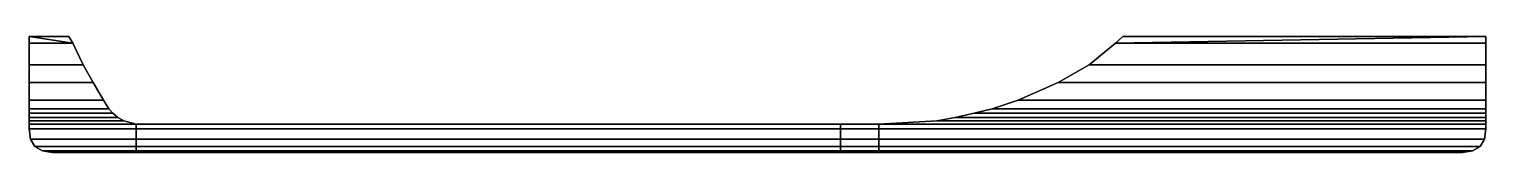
# Model space of a CAD drawing. Extents: x -183 to 183, y -29 to 0.
import ezdxf

# ---------------------------------------------------------------- set-up
doc = ezdxf.new("R2010")
doc.units = 0
doc.layers.add('METAL', color=140, linetype='CONTINUOUS')

msp = doc.modelspace()

# ---------------------------------------------------------------- meshes
at = {"layer": 'METAL'}
mesh = msp.add_polyface(dxfattribs=at)
corners = [(182.57, -1.68, 4.51), (182.57, -1.68, 4.51), (182.57, 0, 4.51), (182.57, 0, 4.51), (182.57, 0, 4.51), (182.57, -7.11, 4.35), (182.57, -7.11, 4.35), (182.57, -11.53, 4.15), (182.57, -11.53, 4.15), (182.57, -15.95, 3.8), (182.57, -15.95, 3.8), (182.57, -18.16, 3.57), (182.57, -18.16, 3.57), (182.57, -19.27, 3.47), (182.57, -19.27, 3.47), (182.57, -20.37, 3.37), (182.57, -20.37, 3.37), (182.57, -21.22, 3.25), (182.57, -21.22, 3.25), (182.57, -22.06, 3.17), (182.57, -22.06, 3.17), (182.57, -23.23, 3.02), (182.57, -23.23, 3.02), (182.57, -23.23, 3.02), (182.57, -23.23, -3), (182.57, -23.23, -3), (182.57, -23.23, -3), (182.57, -22.06, -3.16), (182.57, -22.06, -3.16), (182.57, -21.22, -3.24), (182.57, -21.22, -3.24), (182.57, -20.37, -3.36), (182.57, -20.37, -3.36), (182.57, -19.27, -3.46), (182.57, -19.27, -3.46), (182.57, -18.16, -3.56), (182.57, -18.16, -3.56), (182.57, -15.95, -3.78), (182.57, -15.95, -3.78), (182.57, -11.53, -4.14), (182.57, -11.53, -4.14), (182.57, -7.11, -4.34), (182.57, -7.11, -4.34), (182.57, 0, -4.5), (182.57, 0, -4.5), (182.57, 0, -4.5), (182.57, -1.68, -4.5), (182.57, -1.68, -4.5), (182.2, -25.81, 2.68), (182.2, -25.81, 2.68), (182.2, -25.81, 2.68), (182.2, -25.81, -2.66), (182.2, -25.81, -2.66), (182.2, -25.81, -2.66), (181.1, -27.65, 2.4), (181.1, -27.65, 2.4), (181.1, -27.65, 2.4), (181.1, -27.65, -2.38), (181.1, -27.65, -2.38), (181.1, -27.65, -2.38), (179.25, -28.76, 2.24), (179.25, -28.76, 2.24), (179.25, -28.76, 2.24), (179.25, -28.76, -2.22), (179.25, -28.76, -2.22), (179.25, -28.76, -2.22), (176.68, -29.12, 2.24), (176.68, -29.12, 2.24), (176.68, -29.12, 2.24), (176.68, -29.12, -2.22), (176.68, -29.12, -2.22), (176.68, -29.12, -2.22), (91.45, 0, 4.51), (91.45, 0, 4.51), (91.45, 0, 4.51), (91.45, 0, -4.5), (91.45, 0, -4.5), (91.45, 0, -4.5), (89.62, -1.68, 4.51), (89.62, -1.68, 4.51), (89.62, -1.68, 4.51), (89.62, -1.68, -4.5), (89.62, -1.68, -4.5), (89.62, -1.68, -4.5), (82.99, -7.11, 4.35), (82.99, -7.11, 4.35), (82.99, -7.11, 4.35), (82.99, -7.11, -4.34), (82.99, -7.11, -4.34), (82.99, -7.11, -4.34), (75.27, -11.53, 4.15), (75.27, -11.53, 4.15), (75.27, -11.53, 4.15), (75.27, -11.53, -4.14), (75.27, -11.53, -4.14), (75.27, -11.53, -4.14), (65.21, -15.95, 3.8), (65.21, -15.95, 3.8), (65.21, -15.95, 3.8), (65.21, -15.95, -3.78), (65.21, -15.95, -3.78), (65.21, -15.95, -3.78), (58.64, -18.16, 3.57), (58.64, -18.16, 3.57), (58.64, -18.16, 3.57), (58.64, -18.16, -3.56), (58.64, -18.16, -3.56), (58.64, -18.16, -3.56), (54.18, -19.27, 3.47), (54.18, -19.27, 3.47), (54.18, -19.27, 3.47), (54.18, -19.27, -3.46), (54.18, -19.27, -3.46), (54.18, -19.27, -3.46), (49.39, -20.37, 3.37), (49.39, -20.37, 3.37), (49.39, -20.37, 3.37), (49.39, -20.37, -3.36), (49.39, -20.37, -3.36), (49.39, -20.37, -3.36), (44.83, -21.22, 3.25), (44.83, -21.22, 3.25), (44.83, -21.22, 3.25), (44.83, -21.22, -3.24), (44.83, -21.22, -3.24), (44.83, -21.22, -3.24), (30.2, -22.06, 3.17), (30.2, -22.06, 3.17), (30.2, -22.06, 3.17), (30.2, -23.23, 3.01), (30.2, -25.81, 2.67), (30.2, -27.65, 2.43), (30.2, -28.76, 2.28), (30.2, -29.12, 2.24), (30.2, -29.12, 2.24), (30.2, -29.12, -2.22), (30.2, -29.12, -2.22), (30.2, -28.76, -2.27), (30.2, -27.65, -2.42), (30.2, -25.81, -2.66), (30.2, -23.23, -3), (30.2, -22.06, -3.16), (30.2, -22.06, -3.16), (30.2, -22.06, -3.16), (20.6, -22.06, 3.17), (20.6, -22.06, 3.17), (20.6, -23.23, 3.01), (20.6, -25.81, 2.67), (20.6, -27.65, 2.43), (20.6, -28.76, 2.28), (20.6, -29.12, 2.24), (20.6, -29.12, 2.24), (20.6, -29.12, -2.22), (20.6, -29.12, -2.22), (20.6, -28.76, -2.27), (20.6, -27.65, -2.42), (20.6, -25.81, -2.66), (20.6, -23.23, -3), (20.6, -22.06, -3.16), (20.6, -22.06, -3.16), (-156.16, -22.06, 3.17), (-156.16, -22.06, 3.17), (-156.16, -22.06, 3.17), (-156.16, -23.23, 3.01), (-156.16, -25.81, 2.67), (-156.16, -27.65, 2.43), (-156.16, -28.76, 2.28), (-156.16, -29.12, 2.24), (-156.16, -29.12, 2.24), (-156.16, -29.12, -2.22), (-156.16, -29.12, -2.22), (-156.16, -28.76, -2.27), (-156.16, -27.65, -2.42), (-156.16, -25.81, -2.66), (-156.16, -23.23, -3), (-156.16, -22.06, -3.16), (-156.16, -22.06, -3.16), (-156.16, -22.06, -3.16), (-159.21, -21.22, 3.25), (-159.21, -21.22, 3.25), (-159.21, -21.22, 3.25), (-159.21, -21.22, -3.24), (-159.21, -21.22, -3.24), (-159.21, -21.22, -3.24), (-160.7, -20.37, 3.37), (-160.7, -20.37, 3.37), (-160.7, -20.37, 3.37), (-160.7, -20.37, -3.36), (-160.7, -20.37, -3.36), (-160.7, -20.37, -3.36), (-162.01, -19.27, 3.47), (-162.01, -19.27, 3.47), (-162.01, -19.27, 3.47), (-162.01, -19.27, -3.46), (-162.01, -19.27, -3.46), (-162.01, -19.27, -3.46), (-163, -18.16, 3.57), (-163, -18.16, 3.57), (-163, -18.16, 3.57), (-163, -18.16, -3.56), (-163, -18.16, -3.56), (-163, -18.16, -3.56), (-164.3, -15.95, 3.8), (-164.3, -15.95, 3.8), (-164.3, -15.95, 3.8), (-164.3, -15.95, -3.78), (-164.3, -15.95, -3.78), (-164.3, -15.95, -3.78), (-166.92, -11.53, 4.15), (-166.92, -11.53, 4.15), (-166.92, -11.53, 4.15), (-166.92, -11.53, -4.14), (-166.92, -11.53, -4.14), (-166.92, -11.53, -4.14), (-169.45, -7.11, 4.35), (-169.45, -7.11, 4.35), (-169.45, -7.11, 4.35), (-169.45, -7.11, -4.34), (-169.45, -7.11, -4.34), (-169.45, -7.11, -4.34), (-172.07, -1.68, 4.51), (-172.07, -1.68, 4.51), (-172.07, -1.68, 4.51), (-172.07, -1.68, -4.5), (-172.07, -1.68, -4.5), (-172.07, -1.68, -4.5), (-173.03, 0, 4.51), (-173.03, 0, 4.51), (-173.03, 0, 4.51), (-173.03, 0, -4.5), (-173.03, 0, -4.5), (-173.03, 0, -4.5), (-177.11, -29.12, 2.24), (-177.11, -29.12, 2.24), (-177.11, -29.12, 2.24), (-177.11, -29.12, -2.22), (-177.11, -29.12, -2.22), (-177.11, -29.12, -2.22), (-179.68, -28.76, 2.24), (-179.68, -28.76, 2.24), (-179.68, -28.76, 2.24), (-179.68, -28.76, -2.22), (-179.68, -28.76, -2.22), (-179.68, -28.76, -2.22), (-181.53, -27.65, 2.4), (-181.53, -27.65, 2.4), (-181.53, -27.65, 2.4), (-181.53, -27.65, -2.38), (-181.53, -27.65, -2.38), (-181.53, -27.65, -2.38), (-182.63, -25.81, 2.68), (-182.63, -25.81, 2.68), (-182.63, -25.81, 2.68), (-182.63, -25.81, -2.66), (-182.63, -25.81, -2.66), (-182.63, -25.81, -2.66), (-183, -1.68, 4.51), (-183, -1.68, 4.51), (-183, 0, 4.51), (-183, 0, 4.51), (-183, 0, 4.51), (-183, -7.11, 4.35), (-183, -7.11, 4.35), (-183, -11.53, 4.15), (-183, -11.53, 4.15), (-183, -15.95, 3.8), (-183, -15.95, 3.8), (-183, -18.16, 3.57), (-183, -18.16, 3.57), (-183, -19.27, 3.47), (-183, -19.27, 3.47), (-183, -20.37, 3.37), (-183, -20.37, 3.37), (-183, -21.22, 3.25), (-183, -21.22, 3.25), (-183, -22.06, 3.17), (-183, -22.06, 3.17), (-183, -23.23, 3.02), (-183, -23.23, 3.02), (-183, -23.23, 3.02), (-183, -23.23, -3), (-183, -23.23, -3), (-183, -23.23, -3), (-183, -22.06, -3.16), (-183, -22.06, -3.16), (-183, -21.22, -3.24), (-183, -21.22, -3.24), (-183, -20.37, -3.36), (-183, -20.37, -3.36), (-183, -19.27, -3.46), (-183, -19.27, -3.46), (-183, -18.16, -3.56), (-183, -18.16, -3.56), (-183, -15.95, -3.78), (-183, -15.95, -3.78), (-183, -11.53, -4.14), (-183, -11.53, -4.14), (-183, -7.11, -4.34), (-183, -7.11, -4.34), (-183, 0, -4.5), (-183, 0, -4.5), (-183, 0, -4.5), (-183, -1.68, -4.5), (-183, -1.68, -4.5)]
mesh.append_faces([[corners[k] for k in face] for face in [(219, 213, 295, 297), (263, 210, 216, 261), (259, 228, 230, 299), (279, 276, 284, 282), (250, 164, 163, 277), (264, 296, 294, 266), (232, 235, 169, 168), (253, 280, 174, 173), (146, 163, 164, 147), (189, 183, 285, 287), (207, 201, 291, 293), (213, 207, 293, 295), (302, 300, 231, 225), (297, 302, 225, 219), (273, 180, 186, 271), (267, 198, 204, 265), (265, 204, 210, 263), (222, 258, 256, 256), (222, 256, 261, 216), (260, 301, 303, 257), (257, 303, 298, 262), (262, 298, 296, 264), (286, 274, 272, 288), (292, 268, 266, 294), (201, 195, 289, 291), (269, 192, 198, 267), (290, 270, 268, 292), (183, 176, 283, 285), (275, 161, 180, 273), (284, 276, 274, 286), (242, 237, 234, 239), (248, 243, 240, 245), (254, 249, 246, 251), (281, 255, 252, 278), (162, 145, 158, 177), (222, 227, 258, 258), (229, 226, 220, 223), (224, 221, 215, 218), (217, 214, 208, 211), (212, 209, 203, 206), (205, 202, 196, 199), (182, 179, 160, 175), (188, 185, 178, 181), (194, 191, 184, 187), (195, 189, 287, 289), (271, 186, 192, 269), (288, 272, 270, 290), (200, 197, 190, 193), (168, 169, 152, 151), (174, 157, 156, 173), (87, 42, 40, 93), (8, 6, 84, 90), (4, 44, 75, 73), (21, 24, 27, 19), (130, 50, 23, 129), (7, 9, 37, 39), (68, 134, 135, 71), (140, 26, 53, 139), (129, 146, 147, 130), (117, 32, 30, 123), (99, 38, 36, 105), (93, 40, 38, 99), (47, 81, 76, 45), (42, 87, 81, 47), (18, 16, 114, 120), (12, 10, 96, 102), (10, 8, 90, 96), (78, 1, 3, 3), (78, 84, 6, 1), (2, 0, 46, 43), (0, 5, 41, 46), (5, 7, 39, 41), (29, 31, 15, 17), (35, 37, 9, 11), (105, 36, 34, 111), (14, 12, 102, 108), (33, 35, 11, 13), (123, 30, 28, 142), (20, 18, 120, 126), (27, 29, 17, 19), (64, 61, 66, 69), (58, 55, 60, 63), (52, 49, 54, 57), (25, 22, 48, 51), (127, 141, 158, 145), (78, 3, 72, 72), (77, 83, 80, 74), (82, 89, 86, 79), (88, 95, 92, 85), (94, 101, 98, 91), (100, 107, 104, 97), (124, 143, 128, 121), (118, 125, 122, 115), (112, 119, 116, 109), (111, 34, 32, 117), (16, 14, 108, 114), (31, 33, 13, 15), (106, 113, 110, 103), (134, 151, 152, 135), (157, 140, 139, 156), (280, 283, 176, 174), (176, 159, 157, 174), (159, 142, 140, 157), (26, 140, 142, 28), (65, 137, 138, 59), (137, 154, 155, 138), (154, 171, 172, 155), (172, 171, 241, 247), (247, 253, 173, 172), (173, 156, 155, 172), (156, 139, 138, 155), (139, 53, 59, 138), (70, 136, 137, 65), (136, 153, 154, 137), (153, 170, 171, 154), (171, 170, 236, 241), (20, 126, 129, 23), (126, 144, 146, 129), (144, 161, 163, 146), (161, 275, 277, 163), (238, 166, 165, 244), (166, 149, 148, 165), (149, 132, 131, 148), (131, 132, 62, 56), (56, 50, 130, 131), (130, 147, 148, 131), (147, 164, 165, 148), (164, 250, 244, 165), (233, 167, 166, 238), (167, 150, 149, 166), (150, 133, 132, 149), (132, 133, 67, 62)]])

doc.saveas('drawing.dxf')
